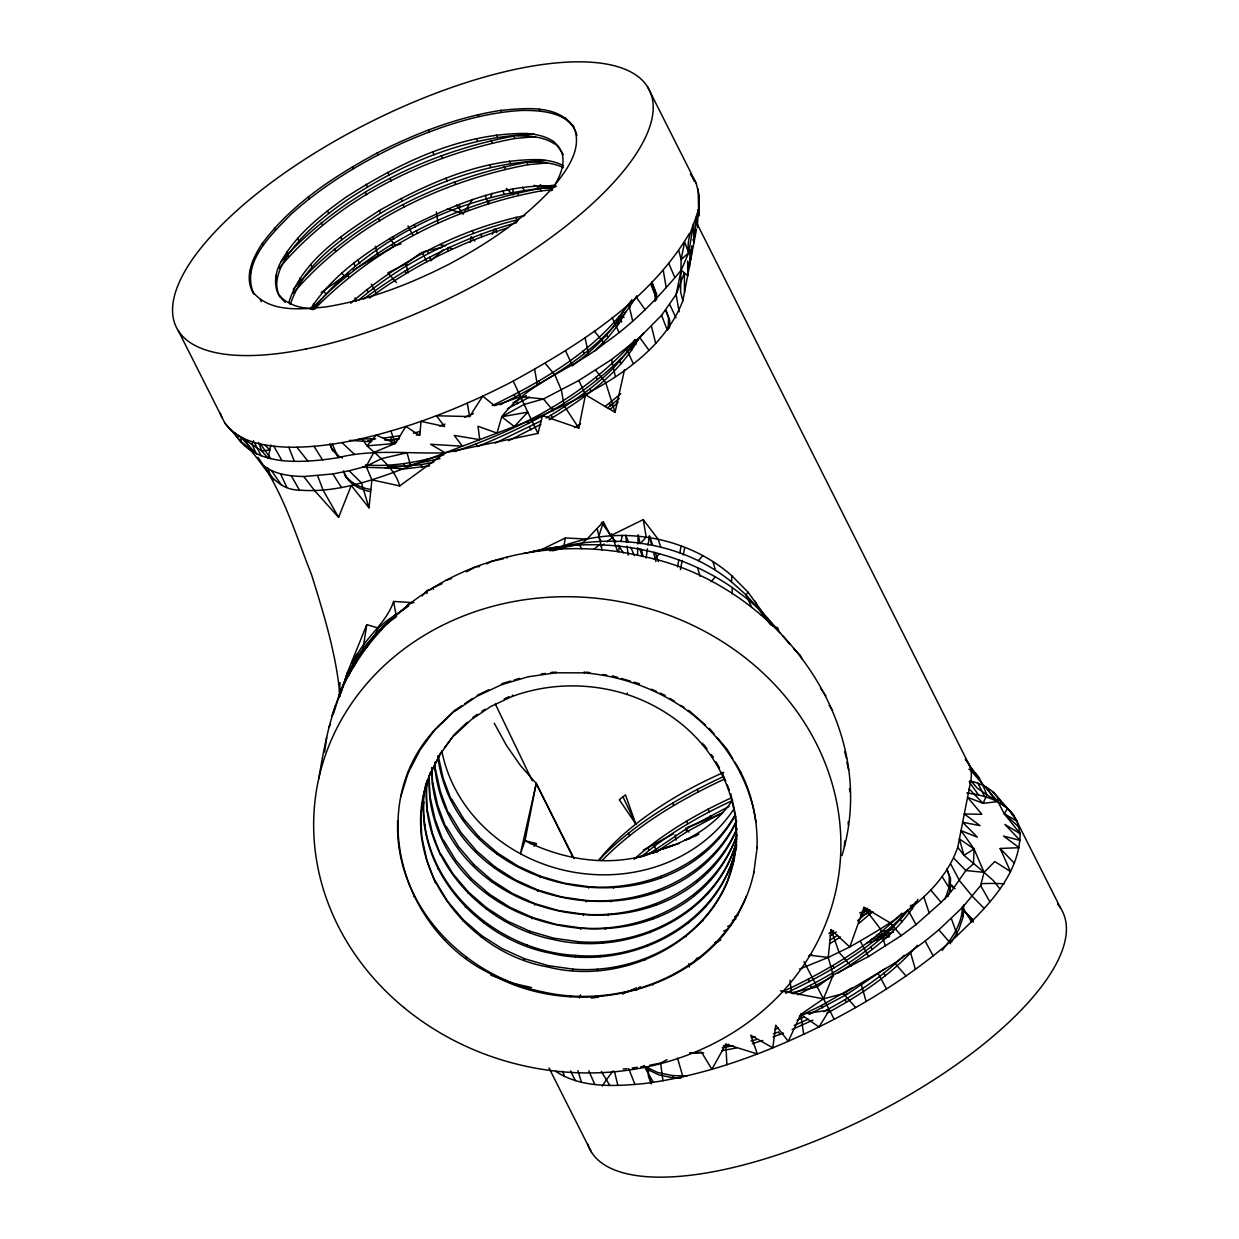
<?xml version="1.0" encoding="UTF-8"?>
<svg xmlns="http://www.w3.org/2000/svg" width="1239" height="1239" viewBox="0 0 1239 1239"><rect width="100%" height="100%" fill="white"/><g stroke="black" fill="none" stroke-linecap="round" stroke-linejoin="round"><path stroke-width="1.5" d="M696.55 229.076L682.875 300.783C658.792 362.469 588.525 394.869 531.577 419.959L393.352 472.477C363.414 483.365 331.634 492.797 299.435 490.102C269.854 489.947 262.064 456.355 241.047 441.626L241.078 437.398L231.275 430.522L224.894 423.118L178.37 330.813M318.671 779.021C325.361 740.024 332.656 699.787 354.261 665.823C370.709 638.766 392.98 615.411 418.767 597.09C482.823 551.742 566.517 538.438 642.422 556.326C773.694 582.005 882.648 721.175 841.962 855.576M969.796 780.802C980.529 783.373 991.169 788.36 997.953 797.374L997.922 801.602L1004.163 813.667L1020.146 833.646C1019.527 875.911 985.733 908.032 957.36 935.491C920.283 968.79 878.172 996.063 834.188 1019.294C774.561 1049.96 710.845 1074.91 644.001 1083.583C614.529 1086.402 581.509 1088.353 555.645 1071.317M699.168 195.452L698.75 215.772L699.168 195.452L696.132 183.124L647.424 86.606M637.527 555.057L637.76 547.669M637.868 543.967L638.147 534.721L640.145 543.72M573.905 127.261C558.046 104.169 525.104 108.165 500.773 110.395C457.423 117.132 416.072 133.162 377.121 153.001C334.251 176.217 291.846 203.769 262.374 243.386C252.617 257.789 243.479 277.397 253.778 293.922C240.567 262.885 271.217 234.744 290.809 214.502C324.107 184.487 362.919 161.209 403.542 142.531C441.223 126.13 480.964 112.641 522.3 110.426C542.078 110.24 570.807 112.377 576.925 135.376M553.043 141.261L559.656 148.773L563.033 154.705L558.34 146.156L553.043 141.261A158.53 57.846 -26.7 0 0 526.42 133.456C461.202 132.96 399.624 162.727 345.867 197.28C320.343 215.509 294.51 235.844 279.704 264.155C274.748 274.562 273.494 286.921 279.968 296.957C272.069 282.678 280.308 266.462 288.331 254.243C304.159 232.436 325.284 215.261 347.183 199.897C402.721 163.052 466.855 135.918 534.272 134.23M655.044 301.402L655.385 291.785L651.76 282.043L656.593 294.185L656.391 299.962M668.146 329.528L668.549 317.974L665.529 309.858M669.494 328.087L669.757 320.39L666.133 310.648M648.57 1068.111L648.291 1075.808L651.311 1083.924M945.047 899.22L948.919 887.774L949.322 876.221L946.906 869.732M947.912 896.711L950.127 890.175L950.53 878.621L946.906 868.88M942.105 950.421C952.295 937.877 962.61 923.07 962.362 906.267M951.459 942.151L958.878 929.451L963.307 916.38L963.71 904.826M780.508 633.191L746.017 594.875L731.552 581.896L731.784 575.717C683.51 533.359 610.719 523.679 552.501 550.333M732.032 593.744L732.264 587.549C674.775 547.7 600.714 535.682 532.909 551.432L560.105 547.034C618.85 533.374 684.021 543.209 731.552 581.896M682.875 300.783L680.583 291.831L681.125 259.601L688.652 252.911C685.771 237.005 694.893 224.244 698.254 209.499L697.418 227.418L696.303 217.104L694.041 239.824L693.36 225.049L688.652 252.911L681.187 270.164L676.122 294.479L661.564 315.326L639.634 337.442L611.539 359.573L578.861 380.481L543.456 398.973L524.174 404.41L501.718 416.769L497.025 433.092L477.991 426.262L479.741 439.659L454.248 435.431L462.472 446.226L430.583 444.274L445.188 452.793L537.974 433.402L542.465 415.638L578.799 428.121L585.474 394.792L578.861 380.481M1060.63 908.187L1014.106 815.881L1007.725 808.478L997.922 801.602L983.023 803.321L967.551 797.312L981.861 814.302L964.283 813.961L979.972 825.592L962.641 822.293L977.385 837.161L961.015 830.626L974.086 848.963L973.482 863.784L965.847 870.537L951.289 891.383L941.175 902.364L915.993 924.635L901.264 935.631L868.57 956.523L833.181 975.031L817.151 986.925L791.442 992.811L780.4 990.813M691.734 245.849L691.052 259.137L690.247 249.55L689.411 267.469L687.66 261.119L687.784 275.801L681.187 270.164C658.544 297.468 633.733 323.271 604.322 343.528C571.535 370.198 528.015 382.324 501.718 416.769L514.293 426.526L527.783 412.169L513.209 381.085C580.193 344.07 649.499 300.705 689.457 233.319M339.13 697.572L340.028 682.534M693.313 227.264L693.546 223.562M844.348 846.733L844.781 840.94M264.449 466.22C275.678 474.661 290.189 476.21 303.787 476.504L314.598 490.629L338.603 517.36L351.272 485.456L369.021 507.835L371.886 479.88L366.14 466.344L373.915 452.39L395.318 443.454L405.865 426.464C442.881 414.492 478.734 399.066 513.209 381.085M690.061 1053.243L701.444 1052.097L711.898 1069.242L725.884 1044.183L757.37 1053.955L750.726 1035.2L772.795 1047.869L775.769 1025.226L788.267 1041.333L800.781 1014.354L823.486 998.82L833.181 975.031L828.225 957.422L831.059 929.668L849.799 946.968C891.631 922.761 940.881 895.518 957.747 847.29L970.818 780.647C972.166 773.647 971.206 765.717 966.219 760.297M426.866 593.589L427.192 590.476L430.878 589.485M660.697 546.848L658.064 539.151L643.227 519.621L610.455 535.744L603.378 521.743L587.023 539.104L565.418 537.958L563.466 548.072L552.733 550.844M324.603 752.042L326.74 737.546M753.978 871.931C729.585 986.244 584.312 1027.859 489.575 973.296C401.142 930.133 364.669 805.149 434.92 729.647M726.813 883.02L733.782 860.362L736.663 838.245L736.384 839.624C733.38 930.985 631.611 988.397 547.948 966.978C462.999 952.202 394.451 857.527 430.305 773.57L440.914 752.259M420.733 816.966L423.877 793.471L430.568 772.191M735.083 851.549C716.188 930.04 625.633 971.206 550.643 953.24C474.367 938.79 409.009 862.499 426.061 782.955M736.663 841.358C716.204 917.929 627.027 957.004 553.337 939.518C481.104 925.363 417.233 856.521 427.316 780.276M426.108 789.491L427.347 780.756M736.198 848.003L736.678 844.317M753.777 872.922L757.246 846.748L757.06 847.739C757.865 817.864 750.973 787.4 734.835 762.062M340.322 694.506L339.161 697.154L344.969 680.072L352.96 663.794L363.042 648.555L366.775 624.657L378.344 628.049L386.785 620.724L405.54 608.055M646.077 558.015L647.47 548.846M648.028 545.175L649.406 536.007L652.628 545.129M677.609 566.873L678.802 559.904M679.886 552.811L681.078 545.841M470.247 242.379L471.285 236.695L474.862 241.094M348.748 675.456C360.534 647.13 383.347 623.047 408.777 605.948M270.799 445.033L268.182 458.353L261.801 450.95L241.078 437.398L256.396 453.97L252.013 444.089L253.592 440.728M397.487 821.922L397.688 820.93C394.188 904.393 463.494 975.976 542.605 991.82C621.498 1009.955 714.268 973.498 746.343 896.169L746.157 897.16M400.77 796.739L408.591 771.51M398.633 847.414L398.834 846.438M408.405 772.486L420.191 749.781L436.035 728.176M423.413 803.228L423.692 801.85C420.253 884.29 496.483 951.289 575.531 955.393C645.519 961.743 721.005 917.867 736.477 846.624M421.74 839.345L420.997 815.587M424.419 825.608L424.698 824.245M427.114 811.886L426.386 788.128M736.57 836.495C683.076 980.359 449.757 947.355 429.809 798.148L429.159 776.249M736.725 829.743C677.826 966.172 451.12 930.04 432.504 784.411L432.101 768.118M736.833 820.992C674.357 952.357 453.428 913.701 435.199 770.689L435.137 761.846M413.996 896.866L414.182 895.89M435.834 729.167L455.162 710.164L461.497 705.889M430.305 773.57L440.65 753.637L454.667 734.154L467.258 722.291M435.214 882.757L426.866 860.083L422.003 837.967M437.909 869.019L438.172 867.656M440.604 855.297L432.256 832.623L427.393 810.507M443.283 841.56L434.951 818.886L430.088 796.77M445.978 827.822L437.646 805.149L432.767 783.048M448.673 814.1L440.341 791.427L435.462 769.311M451.368 800.363L443.02 777.689L438.157 755.573L437.894 756.952C455.844 895.983 666.241 937.815 735.207 815.572M445.328 940.246L445.513 939.255M454.976 711.155L477.123 696.179L501.733 684.625L501.934 683.649L510.747 681.032M462.72 920.84L462.983 919.462L447.62 901.342L435.478 881.378M465.415 907.103L465.678 905.724M468.11 893.365L468.373 892.003L453.009 873.882L440.867 853.919M470.805 879.644L471.068 878.265L455.704 860.145L443.562 840.181M473.484 865.906L473.763 864.528L458.384 846.407L446.257 826.459M476.179 852.169L476.457 850.806L461.078 832.685L448.952 812.722M478.873 838.447L479.152 837.068L463.773 818.948L451.631 798.985M454.388 735.532L471.192 719.72L490.629 706.571L512.234 696.426L512.512 695.064M466.081 958.289L466.282 957.313M480.949 936.684L481.212 935.306L462.983 919.462M483.628 922.947L483.907 921.584M486.323 909.225L486.602 907.846L468.373 892.003M489.018 895.487L489.297 894.109L471.068 878.265M491.713 881.75L491.976 880.387L473.763 864.528M494.407 868.012L494.671 866.65L476.457 850.806M497.102 854.291L497.366 852.912L479.152 837.068M501.733 684.625L528.201 676.773L555.893 672.808L556.079 671.817M574.013 858.519L536.239 783.42L525.011 840.677L520.411 853.733L536.239 783.42L520.535 765.64L506.457 745.46L494.237 723.204M515.238 984.897L515.424 983.921M524.097 960.039L524.36 958.676L501.841 948.485L481.212 935.306M526.776 946.302L527.055 944.939M529.471 932.58L529.75 931.201L507.216 921.026L486.602 907.846M532.166 918.842L532.445 917.464L509.91 907.289L489.297 894.109M534.861 905.105L535.124 903.742L512.605 893.551L491.976 880.387M537.556 891.383L537.819 890.005L515.3 879.829L494.671 866.65M540.25 877.646L540.514 876.267L517.995 866.092L497.366 852.912M555.893 672.808L584.096 672.839L584.297 671.848M572.573 970.509L572.836 969.13C635.468 974.179 702.343 941.222 727.076 881.641M575.268 956.771L575.531 955.393M577.947 943.034L578.226 941.671C644.807 947.339 717.691 908.559 736.369 841.761M580.642 929.312L580.921 927.934C645.116 933.199 714.903 897.95 736.833 835.117M583.337 915.575L583.615 914.196C645.534 919.121 711.945 887.093 736.988 828.364M586.032 901.837L586.295 900.474C645.55 904.919 709.715 876.329 736.229 821.287M588.726 888.115L588.99 886.737C645.875 890.887 706.927 865.116 735.486 814.193M736.384 839.624C738.072 792.712 713.556 747.489 676.169 719.89A158.53 142.02 11.1 0 0 627.166 694.49L627.43 693.112M570.451 996.822L570.652 995.831M597.337 970.524L597.601 969.146M600.032 956.787L600.296 955.424M602.712 943.065L602.99 941.686M605.406 929.327L605.685 927.949M608.101 915.59L608.38 914.227M610.796 901.868L611.059 900.49M613.491 888.131L613.754 886.752M680.381 569.708L682.193 560.477M683.278 554.933L684.718 547.545M598.669 996.837L598.855 995.862M756.1 821.24L755.914 822.231C749.657 777.937 723.87 738.15 688.466 711.356L688.667 710.365L705.27 724.815M644.869 960.148L645.147 958.769M647.563 946.41L647.842 945.047M650.258 932.688L650.537 931.31M652.953 918.951L653.216 917.572M655.648 905.213L655.911 903.851M658.343 891.491L658.606 890.113M661.037 877.754L661.301 876.376M652.814 985.02L653.015 984.029M702.467 744.546L702.73 743.168M709.219 729.415L709.42 728.424L714.423 734.324M685.926 936.87L686.189 935.491M688.621 923.132L688.884 921.754M691.316 909.395L691.579 908.032M694.01 895.658L694.274 894.295M696.705 881.936L696.968 880.557M699.385 868.198L699.663 866.82M702.079 854.461L702.358 853.098M721.903 773.817L722.167 772.455L725.76 781.329M702.73 921.042L702.993 919.679M705.425 907.32L705.688 905.941M708.104 893.582L708.383 892.204M710.799 879.845L711.078 878.482M713.494 866.123L713.772 864.745M716.188 852.386L716.452 851.007M718.883 838.648L719.147 837.285M699.57 958.506L699.772 957.515M740.566 772.78L740.752 771.804M735.377 817.229L735.656 815.866L736.57 836.387M729.508 869.282L729.771 867.904M732.203 855.545L732.466 854.182M734.897 841.823L735.161 840.445M718.713 940.494L718.914 939.503M585.474 394.792L615.055 412.324L624.487 369.872M618.323 551.773L619.67 545.996M621.018 541.102L622.365 535.325M333.384 714.036L341.654 688.017L349.506 671.461M789.986 980.219L791.442 992.811L823.486 998.82L843.511 993.585L894.759 963.09L925.192 941.051L938.868 929.808L962.533 907.335L980.653 885.56L984.06 872.349L994.778 861.554L1010.451 871.513L1000.152 848.483L1019.232 847.693L1003.528 836.062L1020.193 840.46L1004.875 824.431L1020.146 833.646L1017.111 821.318L1007.725 808.478L1004.163 813.667L1019.124 827.249M340.911 693.174L347.354 672.653L366.775 624.657M603.378 521.743L598.638 536.998L601.085 541.381M339.269 695.435L341.654 688.017M344.969 680.072L347.354 672.653M331.913 716.188L335.552 705.208M489.513 200.331L488.274 203.8L485.254 195.282M490.768 196.846L492.007 193.361M901.264 935.631L890.191 922.869L864.001 907.289L849.799 946.968L828.225 957.422L799.527 969.084M579.31 998.014L580.549 994.886M492.193 234.264L494.315 229.2M352.96 663.794C361.385 639.742 385.344 625.896 393.599 601.457L413.888 602.665M354.261 665.823L359 655.679M381.178 630.078L382.603 627.027L396.48 616.573M557.349 549.249L558.495 546.91L523.973 553.353M366.775 647.347L370.074 640.842M363.042 648.555L375.045 634.569L378.344 628.049M329.047 726.797L330.503 724.18M351.922 662.85L357.343 653.433M563.575 165.825A158.53 57.846 -26.7 0 0 539.6 159.645C482.451 158.654 428.167 182.938 379.335 210.522C343.884 233.768 302.905 259.447 288.997 301.836L290.313 304.469C304.221 262.079 345.201 236.386 380.652 213.139C430.785 183.775 486.881 162.077 545.578 160.59M310.633 308.712C335.428 270.907 375.262 246.112 414.105 224.677C457.145 203.382 503.948 184.534 552.78 185.85A158.53 57.846 -26.7 0 1 556.466 186.191M312.863 309.765C369.346 237.625 464.3 193.269 555.01 187.12M551.309 190.729C558.433 179.469 566.084 165.794 561.716 152.072M572.201 365.908C592.676 350.281 612.484 332.346 624.502 309.192M492.208 405.587C544.68 380.11 598.329 348.918 631.813 299.745M594.364 351.349L607.931 337.643L618.509 324.339L625.819 311.81M500.215 404.688C552.067 378.561 606.088 346.843 636.722 295.796M546.244 418.008C579.883 397.75 614.389 374.457 634.941 340.09M549.218 419.696C583.182 398.927 618.23 375.107 638.085 339.563M837.998 973.095C868.508 953.627 899.669 931.434 917.944 899.375M516.694 221.92L518.692 218.683M447.527 208.632L463.231 213.774L472.431 199.417M224.894 423.118C239.297 442.912 266.106 446.381 288.826 447.217C328.722 447.697 368.029 438.327 405.865 426.464L419.758 435.524L421.059 421.353L444.6 426.541L436.391 415.762L469.643 416.567L482.714 396.17L494.655 405.711L520.612 396.635L543.456 398.973L553.368 410.914M761.118 614.931L762.651 612.546L748.077 599.459L732.264 587.549M693.917 962.548L697.139 957.855M732.605 800.084C716.204 824.616 690.34 840.383 662.586 849.025L678.91 843.527M506.782 558.015L507.634 556.853M731.784 575.717L748.031 592.149L746.017 594.875L751.763 607.482M444.352 747.737L453.52 735.672M281.299 261.491C340.679 194.492 426.433 152.567 513.689 136.073L514.897 138.474L535.48 136.631M278.899 268.429C337.829 198.379 425.953 155.525 514.897 138.474M293.271 289.198C352.495 221.162 439.055 178.958 526.869 162.263L528.077 164.663L546.786 162.99M293.287 293.116C352.341 224.058 439.706 181.544 528.077 164.663M311.268 309.347C371.22 245.539 454.388 204.358 540.049 188.467L541.257 190.868L552.486 189.861M454.527 451.6C521.696 428.632 587.828 393.94 634.988 339.78M476.256 444.104L477.464 446.505C539.646 421.229 601.782 387.172 643.413 333.105M793.192 993.848C835.736 973.374 877.801 947.943 907.614 910.588M915.76 901.946C880.759 942.492 833.63 970.602 785.65 993.244M917.402 945.326C892.39 974.133 859.881 995.382 826.552 1013.409M406.036 606.738L408.545 603.889L411.782 603.145M640.997 542.93L646.247 537.045L643.227 519.621M698.254 560.725L702.792 555.676M654.3 559.362L659.504 553.663M711.031 581.664L715.337 576.925M422.096 595.944L427.192 590.476M534.055 846.237L536.472 843.682L525.011 840.677C566.471 861.539 617.44 868.632 660.867 849.675L652.21 853.423M389.046 621.932L396.495 614.389M316.177 307.427C376.439 246.561 457.237 206.185 541.257 190.868M599.599 859.355C634.244 823.641 677.826 797.87 722.631 776.961M602.092 860.455C636.536 825.391 679.576 800.022 723.839 779.377M901.915 913.189C867.873 946.89 825.933 971.546 782.754 991.665M904.238 955.254C880.666 978.314 852.525 996.171 823.579 1011.705M437.398 726.89L455.162 710.164M375.045 634.569L395.876 614.048L393.599 601.457M636.18 990.41L640.284 986.709M430.614 260.856L443.314 249.86M350.683 303.214C400.073 260.051 460.722 229.014 524.949 215.509M358.768 300.086C404.394 261.63 459.406 234.403 517.205 219.83L515.873 217.212M604.895 406.686L620.785 393.708M607.606 407.987L619.144 398.524M634.167 859.154C662.664 833.77 695.869 814.224 730.421 798.272M640.888 857.171C668.038 833.878 699.369 815.912 731.738 800.89M860.516 914.924L867.873 909.209M857.589 920.763L869.763 910.417M858.906 923.38L872.426 911.889M587.023 539.104L581.463 543.751L561.856 547.948L560.105 547.034L549.961 550.921M593.961 549.233L599.506 544.618M622.969 796.816L625.478 794.88L635.824 824.074L619.314 799.728A158.53 57.846 -26.7 0 1 622.969 796.816L635.824 824.074M601.953 549.992L601.24 546.275L604.09 544.06M606.94 541.861L612.639 537.432L611.663 533.73M321.18 292.389L348.732 273.014M396.325 282.507L387.9 272.859L405.819 263.969L420.393 253.159M363.801 298.971C409.443 264.511 461.466 238.136 516.57 222.695M369.516 298.072C411.023 267.082 458.074 243.758 507.34 227.914M649.081 853.919L685.725 829.232L729.012 806.465M656.298 851.905L686.933 831.648L723.421 812.149M885.374 968.418L847.213 994.205L809.021 1014.509M371.886 479.88L399.732 485.92L445.188 452.793C409.505 454.063 373.187 448.781 338.139 457.64C323.658 460.025 309.022 461.528 294.324 461.326C271.589 461.156 246.251 454.837 234.667 433.123M534.179 185.215L537.556 186.903L540.7 184.766M464.656 703.752L472.57 698.409M472.957 717.335L477.449 714.299M481.925 711.263L484.914 709.25M353.223 270.117L395.489 245.415L400.956 243.99M574.478 427.656L580.642 423.723M828.891 933.494L833.522 930.551M830.099 935.894L836.263 931.96M829.743 940.293L837.549 935.306M829.495 943.901L840.429 936.932M799.325 1016.228L821.411 1005.526L852.169 987.855M999.811 888.843L993.554 880.774L984.06 872.349L974.086 848.963L964.004 855.359L957.747 847.29M643.242 850.155L673.257 833.909M513.008 402.737L526.42 395.504M507.448 408.7L529.394 397.208M495.104 443.159L541.257 420.78M508.579 440.728L540.916 424.327M808.509 956.369L811.824 954.526M797.947 994.809L833.305 976.084L831.989 973.467M466.453 571.829L476.024 566.688L479.586 566.61M649.716 1065.23L660.619 1063.077L667.078 1059.67M486.493 563.931L491.635 561.313L503.406 558.758M539.832 550.41L565.418 537.958M797.142 1020.27L803.925 1016.987M808.091 1019.217L794.245 1025.427M812.846 1020.162L792.093 1029.501M477.309 695.203L488.801 689.813M504.196 698.966L509.183 696.628M642.731 856.552L647.827 854.229M442.06 583.724L432.179 588.231L433.573 589.175M622.489 994.05L636.428 987.824M687.196 827.404L721.237 813.791M464.795 417.202L473.375 413.64M734.65 916.628L738.072 915.203M732.419 920.453L735.858 919.044M727.649 926.4L731.118 924.96M774.84 1029.532L778.262 1028.107M773.074 1036.904L783.404 1033.094M697.03 835.334L684.671 840.228L690.046 838.524M695.466 835.38L698.966 834.048M715.306 942.213L720.695 940.169M714.98 942.956L718.434 941.64M634.461 858.55L672.932 845.091M439.535 426.015L444.971 424.141M723.793 930.923L727.231 929.746M751.484 1037.817L755.109 1036.563M773.477 1033.698L778.619 1031.917L779.935 1034.55M762.806 1040.435L752.321 1043.656M446.226 580.193L451.569 578.582M514.278 679.979L519.575 678.399M512.234 696.426C548.985 682.937 589.95 682.534 627.166 694.49M413.377 433.232L420.331 431.342M416.319 435.152L419.804 434.223M433.774 462.302L421.074 464.671L384.431 467.939L366.527 467.32L365.319 464.919C391.911 467.088 418.488 462.101 443.934 454.728M403.806 463.696L405.014 466.096L439.938 458.538M859.727 912.864L870.165 910.046M860.935 915.265L873.123 911.981M871.172 939.534L890.299 934.361M866.897 942.833L889.509 936.715M723.437 1045.793L728.656 1044.384M751.004 1041.039L756.348 1039.598M303.787 476.504L332.873 473.948L349.104 470.758L366.14 466.344L381.333 458.678L407.058 452.731L410.636 465.91M423.692 251.656L442.044 247.444M383.145 438.172L400.104 435.71M399.423 438.467L391.834 439.891L390.626 437.491M384.88 467.599L404.317 468.915L429.654 465.941M863.846 909.054L867.47 908.373M881.146 931.62L895.673 928.894M877.026 935.259L893.365 932.193M722.275 1047.76L733.163 1045.716M721.779 1050.718L736.291 1047.993M501.718 416.769L527.783 412.169L537.974 433.402M803.693 1034.364L800.781 1014.354L829.418 1010.048L834.188 1019.294M541.319 673.939L545.005 673.412M550.55 672.622L554.236 672.08M632.138 1068.033L637.326 1067.29M640.795 1066.794L644.249 1066.299L653.34 1082.344M591.189 998.061L598.329 997.209M537.556 186.903L554.638 185.184M375.665 438.838L359.295 438.962M386.227 440.403L398.865 439.287M391.137 442.726L396.557 442.23M910.433 905.461L914.181 905.12M703.675 1052.871L689.519 1053.057M390.905 431.048L395.318 443.454L367.054 445.854L361.896 438.575M623.186 1068.994L626.857 1068.684M515.703 135.872L527.737 136.073A158.53 57.846 -26.7 0 1 554.36 143.894M528.883 162.061L540.916 162.263A158.53 57.846 -26.7 0 1 563.451 167.683M542.062 188.266L552.377 188.436M529.734 843.48L536.472 843.682M315.202 308.805C301.913 308.604 287.123 305.46 278.651 294.34M384.586 439.922L389.82 440.093M371.251 441.734L349.646 440.356M403 466.298L387.28 465.756L388.597 468.373M680.8 1078.209L673.644 1077.961L658.838 1074.879L647.517 1069.443L646.309 1067.042L657.63 1072.478L672.436 1075.56L686.762 1076.056M809.299 955.192L828.225 957.422M966.885 792.991C984.339 795.221 1003.513 800.735 1014.106 815.881M586.155 672.111L589.903 672.653M602.99 674.527L606.723 675.054M584.096 672.839C621.606 675.967 658.002 689.178 688.466 711.356M588.99 886.737L564.38 883.206L540.514 876.267M586.295 900.474L561.685 896.943L537.819 890.005M583.615 914.196L558.99 910.68L535.124 903.742M580.921 927.934L556.296 924.402L532.445 917.464M578.226 941.671L553.601 938.14L529.75 931.201M572.836 969.13L548.227 965.615L524.36 958.676M531.516 987.514L513.132 983.363L490.69 975.078M440.015 244.764L445.668 245.833M370.384 438.792L374.101 439.551M367.998 440.635L371.7 441.409M362.826 466.545L366.527 467.32M371.096 489.575C360.224 487.779 347.927 482.436 343.59 471.656M370.446 491.604C360.208 489.808 349.863 484.263 344.798 474.909M612.329 675.859L617.765 677.439M621.389 678.492L630.45 681.125M634.074 682.178L639.51 683.758M772.067 625.463L777.813 627.879L778.665 630.93M395.318 443.454L376.238 435.09L367.054 445.854C379.815 457.64 394.637 468.311 399.732 485.92M651.482 689.178L656.624 691.501M660.031 693.05L665.173 695.358M252.833 292.048C270.148 312.863 300.907 309.301 325.005 307.024C368.37 300.272 409.722 284.242 448.673 264.403C486.199 244.377 522.316 220.557 551.37 189.164C565.464 172.144 584.405 148.448 572.96 125.371M342.429 457.95L339.192 456.401L331.634 448.719L329.806 443.841M1004.163 813.667L1017.111 821.318M968.883 769.233C979.507 773.74 982.651 785.325 986.987 794.911L997.922 801.602L971.144 770.859M669.865 698.362L674.558 701.367M680.831 705.363L683.959 707.376M449.06 247.196L452.065 249.24M974.086 848.963L959.373 838.958L964.004 855.359L984.06 872.349L965.847 870.537L953.984 858.364M800.781 1014.354L819.025 1027.007L829.418 1010.048L803.972 961.82M341.964 442.602L354.493 454.419M506.395 188.421L513.116 194.817L512.853 189.242M349.104 470.758L361.447 482.9L369.021 507.835M793.502 648.477L800.255 655.323L801.85 658.668M955.083 888.843L951.304 884.987L952.512 887.387M972.042 918.873L964.484 911.192L973.25 921.274L972.042 918.873L973.25 922.126M281.284 298.305L285.28 302.362M331.634 448.719L339.145 457.516M643.738 1065.602L647.517 1069.443M984.215 908.481L972.336 896.308L959.544 880.728L950.871 864.311M969.177 788.98L983.023 803.321L986.987 794.911L977.199 788.05L970.818 780.647M264.79 444.816L269.823 450.02L261.801 450.95L258.564 442.462M1000.152 848.483L1014.354 863.258M762.651 612.546L774.669 626.237M997.953 797.374L1008.081 808.943M341.732 273.045L344.241 275.91M894.759 963.09L906.019 975.945M230.919 430.057L241.047 441.626M851.1 966.141L839.066 952.357L831.059 929.668M389.433 238.415L395.489 245.415M843.511 993.585L855.638 1007.57M938.868 929.808L949.647 942.306M930.535 889.85L941.175 902.364M716.916 737.267L726.921 749.068L732.853 758.81M782.831 635.979L789.816 644.326M685.632 828.086L688.946 832.066M545.145 363.29L555.026 375.231L561.375 390.099L564.21 405.85L578.799 428.121M992.842 791.736L1004.333 805.877M979.615 778.371L970.029 766.538L696.705 223.035M595.649 370.26L605.732 382.696L615.055 412.324M594.379 331.123L604.322 343.528M273.711 479.865L270.923 476.38L267.856 468.141M296.864 447.233L307.922 461.109M748.031 592.149L761.335 610.564L766.786 620.367M456.417 204.993L463.231 213.774M690.371 174.08L696.132 183.124M770.782 625.076L758.733 609.185L755.078 601.132M864.001 907.289L880.588 929.204L885.374 946.302M703.798 744.593L706.989 748.836M711.248 754.505L713.385 757.323M601.395 522.424L615.891 542.062M639.634 337.442L648.802 350.002M620.847 319.894L618.664 316.843A158.53 57.846 -26.7 0 1 624.131 317.401M820.574 688.311L825.948 695.853M969.208 781.794L978.547 794.973M260.453 444.027L270.83 458.662M829.216 705.456L832.562 710.195M636.381 297.298L645.225 309.874M618.06 545.16L623.496 552.873M271.542 470.665L281.733 485.44M986.136 786.982L995.397 800.626M965.289 759.135L974.551 772.78M243.603 438.374L252.864 452.018M621.777 321.629L618.664 316.843L621.389 321.877M332.873 473.948L341.453 487.516M313.994 446.319L322.558 459.886M962.533 907.335L971.608 921.909M942.213 876.794L951.289 891.383M579.403 544.897L581.741 548.722M601.395 1071.518L609.805 1085.426M716.018 761.861L719.534 767.917M338.603 517.36L323.054 490.102L317.695 475.869M291.351 475.838L299.435 490.102M273.85 446.241L281.934 460.505M980.653 885.56L989.868 901.853M878.281 973.699L886.52 988.939M860.331 941.284L868.57 956.523M371.344 284.165L376.826 294.324M357.963 260.221L359.806 263.613M925.192 941.051L933.168 955.889M908.017 909.798L915.993 924.635M421.849 252.075L426.944 261.692M412.974 235.364L407.987 225.87M692.864 239.654L694.32 242.472L694.15 237.083M570.482 1070.945L575.376 1080.64M548.954 1067.941L591.576 1152.394M565.387 117.69L566.331 119.564M948.919 887.774L950.127 890.175M962.099 913.979L963.307 916.38M539.275 109.171L540.219 111.045M629.04 304.5L630.248 306.9M949.337 941.33L950.545 943.746M526.42 133.456L527.737 136.073M539.6 159.645L540.916 162.263M616.991 319.647L618.199 322.047M630.171 345.836L631.379 348.236M617.192 321.722L618.509 324.339M630.372 347.927L631.689 350.544M911.13 906.158L912.446 908.791M500.773 110.395L501.718 112.269M606.614 335.01L607.931 337.643M619.794 361.215L621.111 363.832M900.552 919.462L901.884 922.079M496.312 134.865L497.629 137.483M509.492 161.07L510.809 163.687M522.672 187.259L523.989 189.877M478.037 114.654L478.982 116.543M490.954 140.332L492.162 142.733M504.118 166.537L505.326 168.938M517.298 192.726L518.506 195.143M476.349 138.613L477.665 141.231M489.529 164.818L490.845 167.435M502.709 191.007L504.025 193.625M583.058 350.978L584.266 353.378M596.238 377.183L597.446 379.583M609.402 403.372L610.61 405.773M863.815 909.225L865.023 911.625M876.995 935.414L878.203 937.815M589.996 388.721L591.313 391.354M870.769 946.968L872.086 949.585M883.949 973.173L885.266 975.79M428.338 129.971L429.283 131.861M441.239 155.649L442.447 158.065M454.419 181.854L455.627 184.255M467.599 208.059L468.807 210.46M480.778 234.248L481.986 236.649M432.721 152.056L434.037 154.674M445.901 178.261L447.217 180.879M459.065 204.45L460.381 207.083M472.245 230.655L473.561 233.273M538.888 381.163L540.096 383.563M552.067 407.352L553.275 409.768M832.825 965.599L834.033 968M846.005 991.804L847.213 994.205M551.231 415.22L552.548 417.837M845.168 999.656L846.485 1002.289M514.293 394.885L515.501 397.285M527.458 421.074L528.666 423.49M808.231 979.321L809.439 981.722M821.411 1005.526L822.619 1007.926M516.446 401.064L517.778 403.697M529.626 427.269L530.942 429.887M810.399 985.516L811.715 988.133M387.761 172.267L389.077 174.9M400.94 198.472L402.257 201.09M414.105 224.677L415.421 227.295M427.285 250.867L428.601 253.484M708.058 809.113L709.374 811.731M377.121 153.001L378.065 154.89M390.037 178.679L391.245 181.08M403.202 204.884L404.41 207.285M416.381 231.073L417.589 233.474M429.561 257.278L430.769 259.679M697.154 789.32L698.362 791.721M710.334 815.51L711.542 817.926M366.155 184.317L367.472 186.934M379.335 210.522L380.652 213.139M392.515 236.711L393.832 239.344M405.695 262.916L407.012 265.533M686.452 821.163L687.769 823.78M352.511 166.723L353.471 168.612M365.428 192.401L366.636 194.802M378.607 218.606L379.815 221.007M391.787 244.795L392.995 247.196M404.967 271L406.175 273.401M672.545 803.042L673.753 805.443M685.725 829.232L686.933 831.648M327.39 210.816L328.707 213.433M340.555 237.021L341.887 239.638M353.735 263.21L355.051 265.827M366.914 289.415L368.231 292.032M647.687 847.646L649.004 850.279M308.356 196.908L309.301 198.782M321.257 222.586L322.465 224.987M334.437 248.791L335.645 251.192M347.617 274.981L348.825 277.381M628.39 833.228L629.598 835.628M426.557 459.421L427.765 461.822M421.074 464.671L422.391 467.304M297.592 238.322L298.909 240.955M310.772 264.527L312.089 267.144M323.952 290.731L325.268 293.349M287.014 251.625L288.331 254.243M300.194 277.815L301.511 280.432M313.374 304.02L314.691 306.637M274.408 228.239L275.368 230.129M287.324 253.918L288.532 256.318M300.504 280.122L301.712 282.523M313.684 306.327L314.892 308.728M262.374 243.386L263.318 245.26M275.817 275.647L277.133 278.264M672.436 1075.56L673.644 1077.961M249.612 270.752L250.557 272.626M260.391 299.73L261.336 301.604M352.372 482.606L353.58 485.007M977.896 783.172L984.602 796.553M254.398 442.447L261.104 455.828M844.611 751.593L846.547 758.516M536.239 783.42L572.945 857.28M495.306 703.984L532.228 780.74M669.819 304.67L675.998 317.803M612.19 317.695L619.066 332.408M626.268 348.593L633.144 363.306M280.556 473.887L286.906 487.5M565.542 350.73L572.17 365.04M653.526 844.208L657.197 852.169M257.898 457.299C283.251 492.038 295.656 534.845 311.531 574.617C323.844 614.327 336.404 654.471 339.997 696.086M588.804 1070.852L594.828 1084.45M628.529 542.016L625.602 535.202L626.547 542.45M630.728 547.127L634.383 555.645M332.362 444.151L338.139 457.64M668.89 263.644L674.543 276.917M727.2 784.876L729.353 790.203M628.684 1068.529L634.972 1084.512M288.826 447.217L294.324 461.326M650.63 283.716L656.422 298.676M661.564 315.326L667.356 330.286M649.499 1078.209L651.311 1083.087M343.59 470.82L346.006 477.309M330.41 444.615L332.842 451.12M639.727 549.016L642.422 556.326M688.652 252.911L684.609 241.853L681.125 259.601L678.817 250.634M612.639 537.432L617.626 551.34M951.351 918.533L957.36 935.491M495.631 229.215L496.839 232.638M655.183 552.408L658.405 561.53M562.723 1071.27L564.581 1076.567M682.875 1076.784L677.547 1058.121M848.669 770.116L846.872 762.155M220.387 413.222L221.889 417.682M923.659 896.494L929.358 913.499M697.48 567.679L700.128 576.274M577.947 1070.635L581.432 1082.22M712.998 561.685L715.553 570.467M910.448 952.187L915.358 969.316M861.151 983.89L866.123 1001.499M375.371 246.313L377.849 255.11M405.819 263.969L408.297 272.781M355.066 297.825L356.011 301.247M849.412 788.918L850.264 792.186M649.406 536.007L651.714 545.129M653.557 552.408L655.865 561.53M651.451 326.306L655.679 343.358M614.467 1071.503L617.858 1085.426M628.669 304.113L632.742 321.149M597.198 528.681L601.24 546.275M693.128 177.688L693.855 180.894M611.539 359.573L615.318 376.362M641.353 549.125L642.964 556.342M730.778 793.75L735.254 814.023M585.04 337.736L588.649 354.447M675.1 834.9L676.045 840.15M534.644 369.377L537.401 384.926M467.289 403.124L469.643 416.567M679.127 311.856L676.122 294.479L684.362 272.905L684.517 292.45M663.237 270.272L666.21 287.665M688.884 963.694L689.395 967.101M436.376 211.915L437.956 222.819M660.619 1063.077L662.942 1080.795M627.027 546.089L628.204 555.149M447.759 247.986L448.177 251.579M848.142 821.937L848.405 825.128M725.884 1044.183L726.859 1064.657M434.858 763.224L435.199 770.689M431.745 767.622L432.504 784.411M428.802 775.753L429.809 798.148M698.146 189.056L698.75 215.772M598.623 860.516A158.53 57.846 -26.7 0 1 723.762 772.393M734.293 808.401A158.53 142.02 11.1 0 1 569.847 871.482A158.53 142.02 11.1 0 1 441.781 750.633M618.153 402.272A158.53 57.846 -26.7 0 1 610.238 409.195M633.222 343.699A158.53 57.846 -26.7 0 1 636.319 344.008M1057.564 904.098A264.573 96.534 -26.7 0 1 873.123 1114.697A264.573 96.534 -26.7 0 1 587.58 1143.798M602.247 1086.061A264.573 96.534 -26.7 0 1 613.15 1070.883M981.474 883.686A264.573 96.534 -26.7 0 1 1004.225 883.825M403.728 1007.384A264.573 237.021 11.1 0 0 835.891 890.64A264.573 237.021 11.1 0 0 492.208 606.46A264.573 237.021 11.1 0 0 403.728 1007.384M306.033 348.98A264.573 96.534 -26.7 0 0 652.736 100.87A264.573 96.534 -26.7 0 0 279.906 176.263A264.573 96.534 -26.7 0 0 306.033 348.98"/></g></svg>
